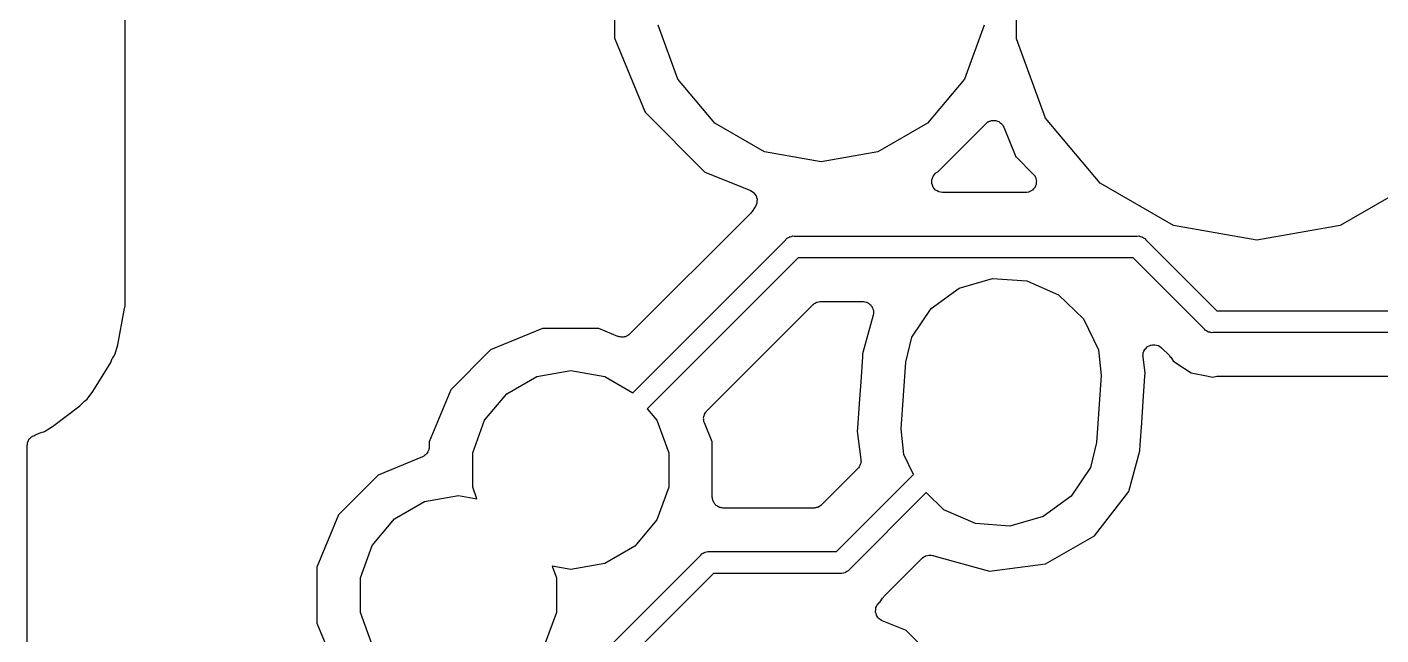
# Model space of a CAD drawing. Extents: x 240.1 to 314.9, y -176.2 to -102.8.
# Drawn here: x 240.08 to 255.87, y -127.46 to -120.37 of the extents above; entities that cross this region are included whole.
import ezdxf

# ---------------------------------------------------------------- set-up
doc = ezdxf.new("R2010")
doc.units = 0
doc.header["$MEASUREMENT"] = 0
doc.layers.add('BLACK', color=7, linetype='CONTINUOUS')

msp = doc.modelspace()

# ---------------------------------------------------------------- linework, layer by layer
at = {"layer": 'BLACK', "linetype": 'CONTINUOUS'}
for p, q in [((241.223, -123.626), (241.223, -116.277)), ((251.62, -120.509), (251.62, -119.521)), ((246.932, -120.028), (246.932, -120.503)), ((247.669, -120.98), (247.44, -120.35)), ((251.24, -120.35), (251.011, -120.98)), ((246.932, -120.503), (246.933, -120.506)), ((246.933, -120.506), (246.933, -120.51)), ((246.933, -120.51), (247.285, -121.359)), ((251.958, -121.437), (251.62, -120.509)), ((248.1, -121.493), (247.669, -120.98)), ((251.011, -120.98), (250.58, -121.493)), ((247.285, -121.359), (247.291, -121.369)), ((247.291, -121.369), (247.295, -121.375)), ((247.295, -121.375), (247.98, -122.06)), ((248.68, -121.828), (248.1, -121.493)), ((250.58, -121.493), (250, -121.828)), ((250.7, -122.06), (251.263, -121.498)), ((251.263, -121.498), (251.274, -121.49)), ((251.274, -121.49), (251.285, -121.48)), ((251.285, -121.48), (251.292, -121.477)), ((251.292, -121.477), (251.299, -121.472)), ((251.299, -121.472), (251.312, -121.469)), ((251.312, -121.469), (251.325, -121.464)), ((251.325, -121.464), (251.333, -121.463)), ((251.333, -121.463), (251.341, -121.461)), ((251.341, -121.461), (251.355, -121.462)), ((251.355, -121.462), (251.369, -121.462)), ((251.369, -121.462), (251.377, -121.464)), ((251.377, -121.464), (251.385, -121.465)), ((251.385, -121.465), (251.398, -121.471)), ((251.398, -121.471), (251.411, -121.475)), ((251.411, -121.475), (251.418, -121.48)), ((251.418, -121.48), (251.425, -121.484)), ((251.425, -121.484), (251.435, -121.493)), ((251.435, -121.493), (251.446, -121.502)), ((251.446, -121.502), (251.451, -121.509)), ((251.451, -121.509), (251.456, -121.515)), ((251.456, -121.515), (251.462, -121.527)), ((251.462, -121.527), (251.47, -121.539)), ((251.47, -121.539), (251.612, -121.886)), ((252.592, -122.193), (251.958, -121.437)), ((249.34, -121.944), (248.68, -121.828)), ((250, -121.828), (249.34, -121.944)), ((251.612, -121.886), (251.613, -121.886)), ((251.613, -121.886), (251.814, -122.087)), ((247.98, -122.06), (247.986, -122.064)), ((247.986, -122.064), (247.995, -122.069)), ((247.995, -122.069), (248.429, -122.244)), ((250.63, -122.155), (250.638, -122.134)), ((250.63, -122.177), (250.63, -122.155)), ((250.63, -122.155), (250.63, -122.155)), ((250.63, -122.155), (250.63, -122.155)), ((250.63, -122.199), (250.63, -122.177)), ((250.638, -122.219), (250.63, -122.199)), ((250.63, -122.199), (250.63, -122.199)), ((250.63, -122.199), (250.63, -122.199)), ((250.638, -122.134), (250.646, -122.113)), ((250.646, -122.113), (250.649, -122.108)), ((250.646, -122.113), (250.646, -122.113)), ((250.646, -122.113), (250.646, -122.113)), ((250.649, -122.108), (250.661, -122.093)), ((250.661, -122.093), (250.673, -122.078)), ((250.673, -122.078), (250.675, -122.076)), ((250.675, -122.076), (250.677, -122.074)), ((250.677, -122.074), (250.694, -122.064)), ((250.694, -122.064), (250.7, -122.06)), ((251.814, -122.087), (251.823, -122.1)), ((251.823, -122.1), (251.834, -122.113)), ((251.834, -122.113), (251.836, -122.118)), ((251.836, -122.118), (251.839, -122.123)), ((251.839, -122.123), (251.843, -122.139)), ((251.843, -122.139), (251.849, -122.155)), ((251.849, -122.199), (251.847, -122.204)), ((251.849, -122.155), (251.849, -122.16)), ((251.849, -122.16), (251.85, -122.166)), ((251.85, -122.166), (251.849, -122.182)), ((251.849, -122.182), (251.849, -122.199)), ((253.448, -122.687), (252.592, -122.193)), ((256.248, -122.193), (255.392, -122.687)), ((248.429, -122.244), (248.43, -122.244)), ((248.43, -122.244), (248.43, -122.245)), ((248.43, -122.245), (248.515, -122.28)), ((248.515, -122.28), (248.516, -122.281)), ((248.516, -122.281), (248.518, -122.281)), ((248.518, -122.281), (248.535, -122.292)), ((248.535, -122.292), (248.553, -122.304)), ((248.553, -122.304), (248.553, -122.305)), ((248.553, -122.305), (248.555, -122.305)), ((248.555, -122.305), (248.567, -122.322)), ((248.567, -122.322), (248.579, -122.338)), ((248.579, -122.338), (248.58, -122.34)), ((248.58, -122.34), (248.581, -122.341)), ((248.581, -122.341), (248.586, -122.361)), ((250.645, -122.24), (250.638, -122.219)), ((250.646, -122.24), (250.645, -122.24)), ((250.645, -122.24), (250.645, -122.24)), ((250.66, -122.257), (250.646, -122.24)), ((250.674, -122.274), (250.66, -122.257)), ((250.693, -122.285), (250.674, -122.274)), ((250.674, -122.274), (250.674, -122.274)), ((250.674, -122.274), (250.674, -122.274)), ((250.712, -122.296), (250.693, -122.285)), ((250.733, -122.3), (250.712, -122.296)), ((250.712, -122.296), (250.712, -122.296)), ((250.712, -122.296), (250.712, -122.296)), ((250.755, -122.304), (250.733, -122.3)), ((251.724, -122.304), (250.755, -122.304)), ((250.755, -122.304), (250.755, -122.304)), ((250.755, -122.304), (250.755, -122.304)), ((251.74, -122.301), (251.724, -122.304)), ((251.757, -122.299), (251.74, -122.301)), ((251.762, -122.297), (251.757, -122.299)), ((251.767, -122.296), (251.762, -122.297)), ((251.782, -122.288), (251.767, -122.296)), ((251.797, -122.281), (251.782, -122.288)), ((251.801, -122.277), (251.797, -122.281)), ((251.806, -122.274), (251.801, -122.277)), ((251.816, -122.261), (251.806, -122.274)), ((251.828, -122.25), (251.816, -122.261)), ((251.83, -122.244), (251.828, -122.25)), ((251.834, -122.24), (251.83, -122.244)), ((251.84, -122.225), (251.834, -122.24)), ((251.847, -122.21), (251.84, -122.225)), ((251.847, -122.204), (251.847, -122.21)), ((248.572, -122.468), (248.535, -122.524)), ((248.573, -122.466), (248.572, -122.468)), ((248.574, -122.465), (248.573, -122.466)), ((248.582, -122.446), (248.574, -122.465)), ((248.59, -122.427), (248.582, -122.446)), ((248.586, -122.361), (248.593, -122.381)), ((248.591, -122.425), (248.59, -122.426)), ((248.59, -122.426), (248.59, -122.427)), ((248.592, -122.404), (248.591, -122.425)), ((248.593, -122.383), (248.592, -122.404)), ((248.593, -122.381), (248.593, -122.382)), ((248.593, -122.382), (248.593, -122.383)), ((248.519, -122.543), (247.109, -123.953)), ((248.526, -122.533), (248.519, -122.543)), ((248.535, -122.524), (248.526, -122.533)), ((248.953, -122.831), (248.967, -122.822)), ((248.967, -122.822), (248.972, -122.82)), ((248.972, -122.82), (248.977, -122.818)), ((248.977, -122.818), (248.994, -122.815)), ((248.994, -122.815), (249.01, -122.81)), ((249.01, -122.81), (249.027, -122.812)), ((249.027, -122.812), (253.026, -122.812)), ((253.026, -122.812), (253.043, -122.81)), ((253.043, -122.81), (253.059, -122.815)), ((253.059, -122.815), (253.076, -122.818)), ((253.076, -122.818), (253.081, -122.82)), ((253.081, -122.82), (253.086, -122.822)), ((253.086, -122.822), (253.1, -122.831)), ((254.42, -122.858), (253.448, -122.687)), ((255.392, -122.687), (254.42, -122.858)), ((247.143, -124.638), (248.928, -122.853)), ((248.928, -122.853), (248.938, -122.84)), ((248.938, -122.84), (248.953, -122.831)), ((253.1, -122.831), (253.115, -122.84)), ((253.115, -122.84), (253.125, -122.853)), ((253.125, -122.853), (253.956, -123.683)), ((249.074, -123.066), (247.313, -124.826)), ((252.979, -123.066), (249.074, -123.066)), ((253.809, -123.896), (252.979, -123.066)), ((250.624, -123.655), (250.95, -123.417)), ((250.95, -123.417), (251.338, -123.306)), ((251.338, -123.306), (251.74, -123.334)), ((251.74, -123.334), (252.108, -123.497)), ((248.007, -124.851), (249.247, -123.611)), ((249.247, -123.611), (249.252, -123.608)), ((249.252, -123.608), (249.255, -123.603)), ((249.255, -123.603), (249.27, -123.595)), ((249.27, -123.595), (249.283, -123.586)), ((249.283, -123.586), (249.289, -123.584)), ((249.289, -123.584), (249.293, -123.581)), ((249.293, -123.581), (249.31, -123.578)), ((249.31, -123.578), (249.326, -123.574)), ((249.326, -123.574), (249.331, -123.575)), ((249.331, -123.575), (249.337, -123.574)), ((249.337, -123.574), (249.824, -123.574)), ((249.824, -123.574), (249.83, -123.575)), ((249.83, -123.575), (249.835, -123.574)), ((249.835, -123.574), (249.851, -123.579)), ((249.851, -123.579), (249.867, -123.581)), ((249.867, -123.581), (249.872, -123.584)), ((249.872, -123.584), (249.878, -123.586)), ((249.878, -123.586), (249.891, -123.595)), ((249.891, -123.595), (249.905, -123.603)), ((249.905, -123.603), (249.909, -123.608)), ((249.909, -123.608), (249.914, -123.611)), ((249.914, -123.611), (249.923, -123.625)), ((252.108, -123.497), (252.398, -123.777)), ((241.138, -124.079), (241.213, -123.677)), ((241.213, -123.676), (241.223, -123.626)), ((241.213, -123.677), (241.213, -123.676)), ((241.213, -123.677), (241.213, -123.677)), ((249.946, -123.734), (249.824, -124.184)), ((249.923, -123.625), (249.934, -123.637)), ((249.934, -123.637), (249.936, -123.643)), ((249.936, -123.643), (249.939, -123.647)), ((249.939, -123.647), (249.943, -123.663)), ((249.943, -123.663), (249.949, -123.679)), ((249.947, -123.728), (249.946, -123.734)), ((249.949, -123.723), (249.947, -123.728)), ((249.949, -123.679), (249.949, -123.684)), ((249.949, -123.684), (249.95, -123.69)), ((249.95, -123.69), (249.949, -123.706)), ((249.949, -123.706), (249.949, -123.723)), ((250.399, -123.989), (250.624, -123.655)), ((252.398, -123.777), (252.575, -124.139)), ((253.956, -123.683), (257.544, -123.683)), ((246.092, -123.889), (245.485, -124.14)), ((246.748, -123.889), (246.092, -123.889)), ((246.97, -123.981), (246.748, -123.889)), ((253.82, -123.909), (253.809, -123.896)), ((253.835, -123.917), (253.82, -123.909)), ((253.848, -123.927), (253.835, -123.917)), ((253.854, -123.928), (253.848, -123.927)), ((253.859, -123.931), (253.854, -123.928)), ((253.875, -123.934), (253.859, -123.931)), ((253.892, -123.938), (253.875, -123.934)), ((241.108, -124.184), (241.138, -124.079)), ((246.978, -123.983), (246.97, -123.981)), ((246.986, -123.986), (246.978, -123.983)), ((247, -123.987), (246.986, -123.986)), ((247.013, -123.99), (247, -123.987)), ((247.022, -123.989), (247.013, -123.99)), ((247.03, -123.99), (247.022, -123.989)), ((247.043, -123.986), (247.03, -123.99)), ((247.057, -123.985), (247.043, -123.986)), ((247.064, -123.981), (247.057, -123.985)), ((247.072, -123.979), (247.064, -123.981)), ((247.084, -123.971), (247.072, -123.979)), ((247.096, -123.964), (247.084, -123.971)), ((247.102, -123.958), (247.096, -123.964)), ((247.109, -123.953), (247.102, -123.958)), ((250.327, -124.282), (250.399, -123.989)), ((253.147, -124.1), (253.165, -124.092)), ((253.165, -124.092), (253.182, -124.083)), ((253.182, -124.083), (253.185, -124.083)), ((253.185, -124.083), (253.187, -124.082)), ((253.187, -124.082), (253.206, -124.08)), ((253.206, -124.08), (253.226, -124.078)), ((253.226, -124.078), (253.228, -124.078)), ((253.228, -124.078), (253.231, -124.078)), ((253.231, -124.078), (253.25, -124.083)), ((253.25, -124.083), (253.269, -124.087)), ((253.269, -124.087), (253.271, -124.089)), ((253.271, -124.089), (253.273, -124.089)), ((253.273, -124.089), (253.289, -124.101)), ((253.909, -123.937), (253.892, -123.938)), ((257.591, -123.937), (253.909, -123.937)), ((241.057, -124.285), (241.074, -124.241)), ((241.074, -124.241), (241.081, -124.23)), ((241.081, -124.23), (241.086, -124.219)), ((241.086, -124.219), (241.108, -124.184)), ((245.485, -124.14), (245.02, -124.605)), ((249.822, -124.22), (249.802, -124.51)), ((249.824, -124.184), (249.822, -124.22)), ((249.822, -124.22), (249.822, -124.22)), ((252.575, -124.139), (252.607, -124.439)), ((253.093, -124.215), (253.095, -124.196)), ((253.094, -124.218), (253.093, -124.215)), ((253.094, -124.221), (253.094, -124.218)), ((253.118, -124.411), (253.094, -124.221)), ((253.095, -124.196), (253.096, -124.177)), ((253.096, -124.177), (253.097, -124.174)), ((253.097, -124.172), (253.105, -124.154)), ((253.097, -124.174), (253.097, -124.172)), ((253.105, -124.154), (253.113, -124.136)), ((253.113, -124.136), (253.115, -124.134)), ((253.115, -124.134), (253.116, -124.132)), ((253.116, -124.132), (253.13, -124.118)), ((253.13, -124.118), (253.143, -124.103)), ((253.143, -124.103), (253.145, -124.102)), ((253.145, -124.102), (253.147, -124.1)), ((253.289, -124.101), (253.306, -124.111)), ((253.306, -124.111), (253.307, -124.113)), ((253.307, -124.113), (253.31, -124.115)), ((253.31, -124.115), (253.401, -124.206)), ((253.401, -124.206), (253.408, -124.216)), ((253.408, -124.216), (253.417, -124.225)), ((253.417, -124.225), (253.445, -124.268)), ((240.847, -124.626), (241.057, -124.285)), ((246.023, -124.449), (246.42, -124.379)), ((246.42, -124.379), (246.817, -124.449)), ((250.273, -125.061), (250.327, -124.282)), ((253.445, -124.268), (253.488, -124.296)), ((253.488, -124.296), (253.488, -124.296)), ((253.488, -124.296), (253.655, -124.408)), ((253.655, -124.408), (253.853, -124.447)), ((245.674, -124.651), (246.023, -124.449)), ((246.817, -124.449), (247.143, -124.638)), ((249.802, -124.51), (249.784, -124.763)), ((252.607, -124.439), (252.553, -125.218)), ((253.096, -124.737), (253.116, -124.447)), ((253.116, -124.447), (253.118, -124.411)), ((253.116, -124.447), (253.116, -124.447)), ((253.853, -124.447), (253.853, -124.447)), ((253.853, -124.447), (253.903, -124.457)), ((253.903, -124.457), (253.953, -124.447)), ((253.953, -124.447), (253.966, -124.447)), ((253.966, -124.447), (253.978, -124.445)), ((253.978, -124.445), (257.521, -124.445)), ((240.748, -124.738), (240.781, -124.713)), ((240.781, -124.713), (240.847, -124.626)), ((245.02, -124.605), (244.769, -125.212)), ((245.415, -124.96), (245.674, -124.651)), ((240.378, -125.033), (240.697, -124.79)), ((240.697, -124.79), (240.729, -124.755)), ((240.729, -124.755), (240.739, -124.747)), ((240.739, -124.747), (240.748, -124.738)), ((247.313, -124.826), (247.425, -124.96)), ((247.981, -124.888), (247.989, -124.876)), ((247.989, -124.876), (247.996, -124.864)), ((247.996, -124.864), (248.002, -124.858)), ((248.002, -124.858), (248.007, -124.851)), ((249.784, -124.763), (249.764, -125.053)), ((249.784, -124.763), (249.784, -124.763)), ((253.078, -124.99), (253.096, -124.737)), ((253.096, -124.737), (253.096, -124.737)), ((240.285, -125.09), (240.378, -125.033)), ((245.277, -125.338), (245.415, -124.96)), ((247.425, -124.96), (247.563, -125.338)), ((247.97, -124.93), (247.974, -124.917)), ((247.971, -124.938), (247.97, -124.93)), ((247.97, -124.947), (247.971, -124.938)), ((247.973, -124.96), (247.97, -124.947)), ((247.974, -124.974), (247.973, -124.96)), ((247.974, -124.917), (247.975, -124.903)), ((247.977, -124.982), (247.974, -124.974)), ((247.975, -124.903), (247.979, -124.896)), ((247.979, -124.99), (247.977, -124.982)), ((247.979, -124.896), (247.981, -124.888)), ((248.071, -125.212), (247.979, -124.99)), ((253.061, -125.247), (253.078, -124.99)), ((253.078, -124.99), (253.078, -124.99)), ((240.095, -125.199), (240.102, -125.185)), ((240.102, -125.185), (240.106, -125.18)), ((240.106, -125.18), (240.11, -125.174)), ((240.11, -125.174), (240.121, -125.164)), ((240.121, -125.164), (240.132, -125.153)), ((240.132, -125.153), (240.138, -125.15)), ((240.138, -125.15), (240.143, -125.146)), ((240.143, -125.146), (240.158, -125.14)), ((240.158, -125.14), (240.172, -125.134)), ((240.172, -125.134), (240.18, -125.131)), ((240.18, -125.131), (240.222, -125.11)), ((240.222, -125.11), (240.234, -125.106)), ((240.234, -125.106), (240.245, -125.101)), ((240.245, -125.101), (240.285, -125.09)), ((249.764, -125.053), (249.762, -125.089)), ((249.762, -125.089), (249.804, -125.418)), ((249.764, -125.053), (249.764, -125.053)), ((250.305, -125.361), (250.273, -125.061)), ((240.08, -125.256), (240.083, -125.241)), ((240.08, -127.72), (240.08, -125.256)), ((240.083, -125.241), (240.084, -125.225)), ((240.084, -125.225), (240.086, -125.219)), ((240.086, -125.219), (240.088, -125.212)), ((240.088, -125.212), (240.095, -125.199)), ((244.733, -125.356), (244.728, -125.363)), ((244.739, -125.351), (244.733, -125.356)), ((244.746, -125.339), (244.739, -125.351)), ((244.755, -125.328), (244.746, -125.339)), ((244.757, -125.32), (244.755, -125.328)), ((244.761, -125.313), (244.757, -125.32)), ((244.764, -125.299), (244.761, -125.313)), ((244.768, -125.286), (244.764, -125.299)), ((244.769, -125.269), (244.768, -125.278)), ((244.768, -125.278), (244.768, -125.286)), ((244.769, -125.212), (244.769, -125.269)), ((245.277, -125.742), (245.277, -125.338)), ((247.563, -125.338), (247.563, -125.742)), ((248.071, -125.857), (248.071, -125.212)), ((252.553, -125.218), (252.481, -125.511)), ((252.927, -125.79), (253.056, -125.316)), ((253.056, -125.316), (253.061, -125.247)), ((244.691, -125.387), (244.175, -125.6)), ((244.698, -125.382), (244.691, -125.387)), ((244.706, -125.379), (244.698, -125.382)), ((244.716, -125.37), (244.706, -125.379)), ((244.728, -125.363), (244.716, -125.37)), ((249.776, -125.513), (249.768, -125.524)), ((249.785, -125.503), (249.776, -125.513)), ((249.788, -125.495), (249.785, -125.503)), ((249.793, -125.488), (249.788, -125.495)), ((249.797, -125.475), (249.793, -125.488)), ((249.802, -125.462), (249.797, -125.475)), ((249.805, -125.445), (249.802, -125.454)), ((249.802, -125.454), (249.802, -125.462)), ((249.804, -125.418), (249.803, -125.432)), ((249.803, -125.432), (249.805, -125.445)), ((250.418, -125.593), (250.305, -125.361)), ((252.481, -125.511), (252.256, -125.845)), ((244.175, -125.6), (243.71, -126.065)), ((249.768, -125.524), (249.345, -125.947)), ((249.518, -126.492), (250.418, -125.593)), ((245.326, -125.878), (245.277, -125.742)), ((247.563, -125.742), (247.425, -126.12)), ((250.566, -125.804), (249.665, -126.705)), ((250.772, -126.003), (250.566, -125.804)), ((252.526, -126.309), (252.927, -125.79)), ((244.364, -126.111), (244.713, -125.909)), ((244.713, -125.909), (245.11, -125.839)), ((245.11, -125.839), (245.326, -125.878)), ((248.073, -125.868), (248.071, -125.857)), ((248.073, -125.879), (248.073, -125.868)), ((248.077, -125.889), (248.073, -125.879)), ((248.079, -125.9), (248.077, -125.889)), ((248.084, -125.91), (248.079, -125.9)), ((248.088, -125.92), (248.084, -125.91)), ((248.095, -125.929), (248.088, -125.92)), ((248.101, -125.939), (248.095, -125.929)), ((248.109, -125.946), (248.101, -125.939)), ((248.116, -125.954), (248.109, -125.946)), ((248.126, -125.96), (248.116, -125.954)), ((248.135, -125.967), (248.126, -125.96)), ((248.145, -125.971), (248.135, -125.967)), ((248.155, -125.976), (248.145, -125.971)), ((248.166, -125.978), (248.155, -125.976)), ((248.176, -125.982), (248.166, -125.978)), ((248.187, -125.982), (248.176, -125.982)), ((248.198, -125.984), (248.187, -125.982)), ((249.255, -125.984), (248.198, -125.984)), ((249.261, -125.983), (249.255, -125.984)), ((249.266, -125.984), (249.261, -125.983)), ((249.282, -125.979), (249.266, -125.984)), ((249.299, -125.976), (249.282, -125.979)), ((249.304, -125.974), (249.299, -125.976)), ((249.309, -125.972), (249.304, -125.974)), ((249.323, -125.963), (249.309, -125.972)), ((249.337, -125.954), (249.323, -125.963)), ((249.341, -125.95), (249.337, -125.954)), ((249.345, -125.947), (249.341, -125.95)), ((252.256, -125.845), (251.93, -126.083)), ((243.71, -126.065), (243.459, -126.672)), ((244.105, -126.42), (244.364, -126.111)), ((247.425, -126.12), (247.166, -126.429)), ((251.14, -126.166), (250.772, -126.003)), ((251.93, -126.083), (251.542, -126.194)), ((251.542, -126.194), (251.14, -126.166)), ((243.967, -126.798), (244.105, -126.42)), ((247.166, -126.429), (246.817, -126.631)), ((251.956, -126.636), (252.526, -126.309)), ((245.659, -128.811), (247.937, -126.533)), ((247.937, -126.533), (247.948, -126.52)), ((247.948, -126.52), (247.963, -126.512)), ((247.963, -126.512), (247.976, -126.502)), ((247.976, -126.502), (247.982, -126.501)), ((247.982, -126.501), (247.987, -126.498)), ((247.987, -126.498), (248.003, -126.495)), ((248.003, -126.495), (248.02, -126.491)), ((248.02, -126.491), (248.037, -126.492)), ((248.037, -126.492), (249.518, -126.492)), ((250.073, -127.015), (250.518, -126.57)), ((250.518, -126.57), (250.521, -126.568)), ((250.521, -126.568), (250.523, -126.566)), ((250.523, -126.566), (250.539, -126.555)), ((250.539, -126.555), (250.554, -126.544)), ((250.554, -126.544), (250.557, -126.544)), ((250.557, -126.544), (250.56, -126.542)), ((250.56, -126.542), (250.579, -126.538)), ((250.579, -126.538), (250.597, -126.533)), ((250.597, -126.533), (250.6, -126.533)), ((250.6, -126.533), (250.603, -126.533)), ((250.603, -126.533), (250.622, -126.535)), ((250.622, -126.535), (250.641, -126.537)), ((250.641, -126.537), (250.644, -126.538)), ((250.644, -126.538), (250.647, -126.539)), ((250.647, -126.539), (250.655, -126.543)), ((250.655, -126.543), (251.304, -126.719)), ((243.459, -126.672), (243.459, -127.328)), ((248.084, -126.746), (245.872, -128.958)), ((246.42, -126.701), (246.203, -126.662)), ((246.203, -126.662), (246.253, -126.798)), ((246.817, -126.631), (246.42, -126.701)), ((249.565, -126.746), (248.084, -126.746)), ((249.582, -126.747), (249.565, -126.746)), ((249.599, -126.743), (249.582, -126.747)), ((249.615, -126.74), (249.599, -126.743)), ((249.62, -126.737), (249.615, -126.74)), ((249.625, -126.736), (249.62, -126.737)), ((249.639, -126.726), (249.625, -126.736)), ((249.654, -126.718), (249.639, -126.726)), ((249.665, -126.705), (249.654, -126.718)), ((251.304, -126.719), (251.956, -126.636)), ((243.967, -127.202), (243.967, -126.798)), ((246.253, -126.798), (246.253, -127.202)), ((250.011, -127.095), (250.022, -127.082)), ((250.022, -127.082), (250.026, -127.079)), ((250.026, -127.079), (250.028, -127.078)), ((250.028, -127.078), (250.057, -127.034)), ((250.057, -127.034), (250.066, -127.025)), ((250.066, -127.025), (250.073, -127.015)), ((244.105, -127.58), (243.967, -127.202)), ((246.253, -127.202), (246.115, -127.58)), ((249.974, -127.19), (249.976, -127.173)), ((249.975, -127.195), (249.974, -127.19)), ((249.975, -127.199), (249.975, -127.195)), ((249.98, -127.216), (249.975, -127.199)), ((249.976, -127.155), (249.978, -127.151)), ((249.976, -127.173), (249.976, -127.155)), ((249.978, -127.146), (249.986, -127.131)), ((249.978, -127.151), (249.978, -127.146)), ((249.984, -127.233), (249.98, -127.216)), ((249.987, -127.237), (249.984, -127.233)), ((249.986, -127.131), (249.993, -127.114)), ((249.988, -127.241), (249.987, -127.237)), ((249.999, -127.255), (249.988, -127.241)), ((249.993, -127.114), (249.996, -127.111)), ((249.996, -127.111), (249.998, -127.107)), ((249.998, -127.107), (250.011, -127.095)), ((243.459, -127.328), (243.719, -127.955)), ((250.009, -127.27), (249.999, -127.255)), ((250.012, -127.272), (250.009, -127.27)), ((250.015, -127.276), (250.012, -127.272)), ((250.03, -127.285), (250.015, -127.276)), ((250.044, -127.296), (250.03, -127.285)), ((250.049, -127.297), (250.044, -127.296)), ((250.053, -127.299), (250.049, -127.297)), ((250.325, -127.409), (250.053, -127.299)), ((250.33, -127.413), (250.325, -127.409)), ((250.332, -127.414), (250.33, -127.413)), ((251.046, -128.128), (250.332, -127.414))]:
    msp.add_line(p, q, dxfattribs=at)

doc.saveas('drawing.dxf')
